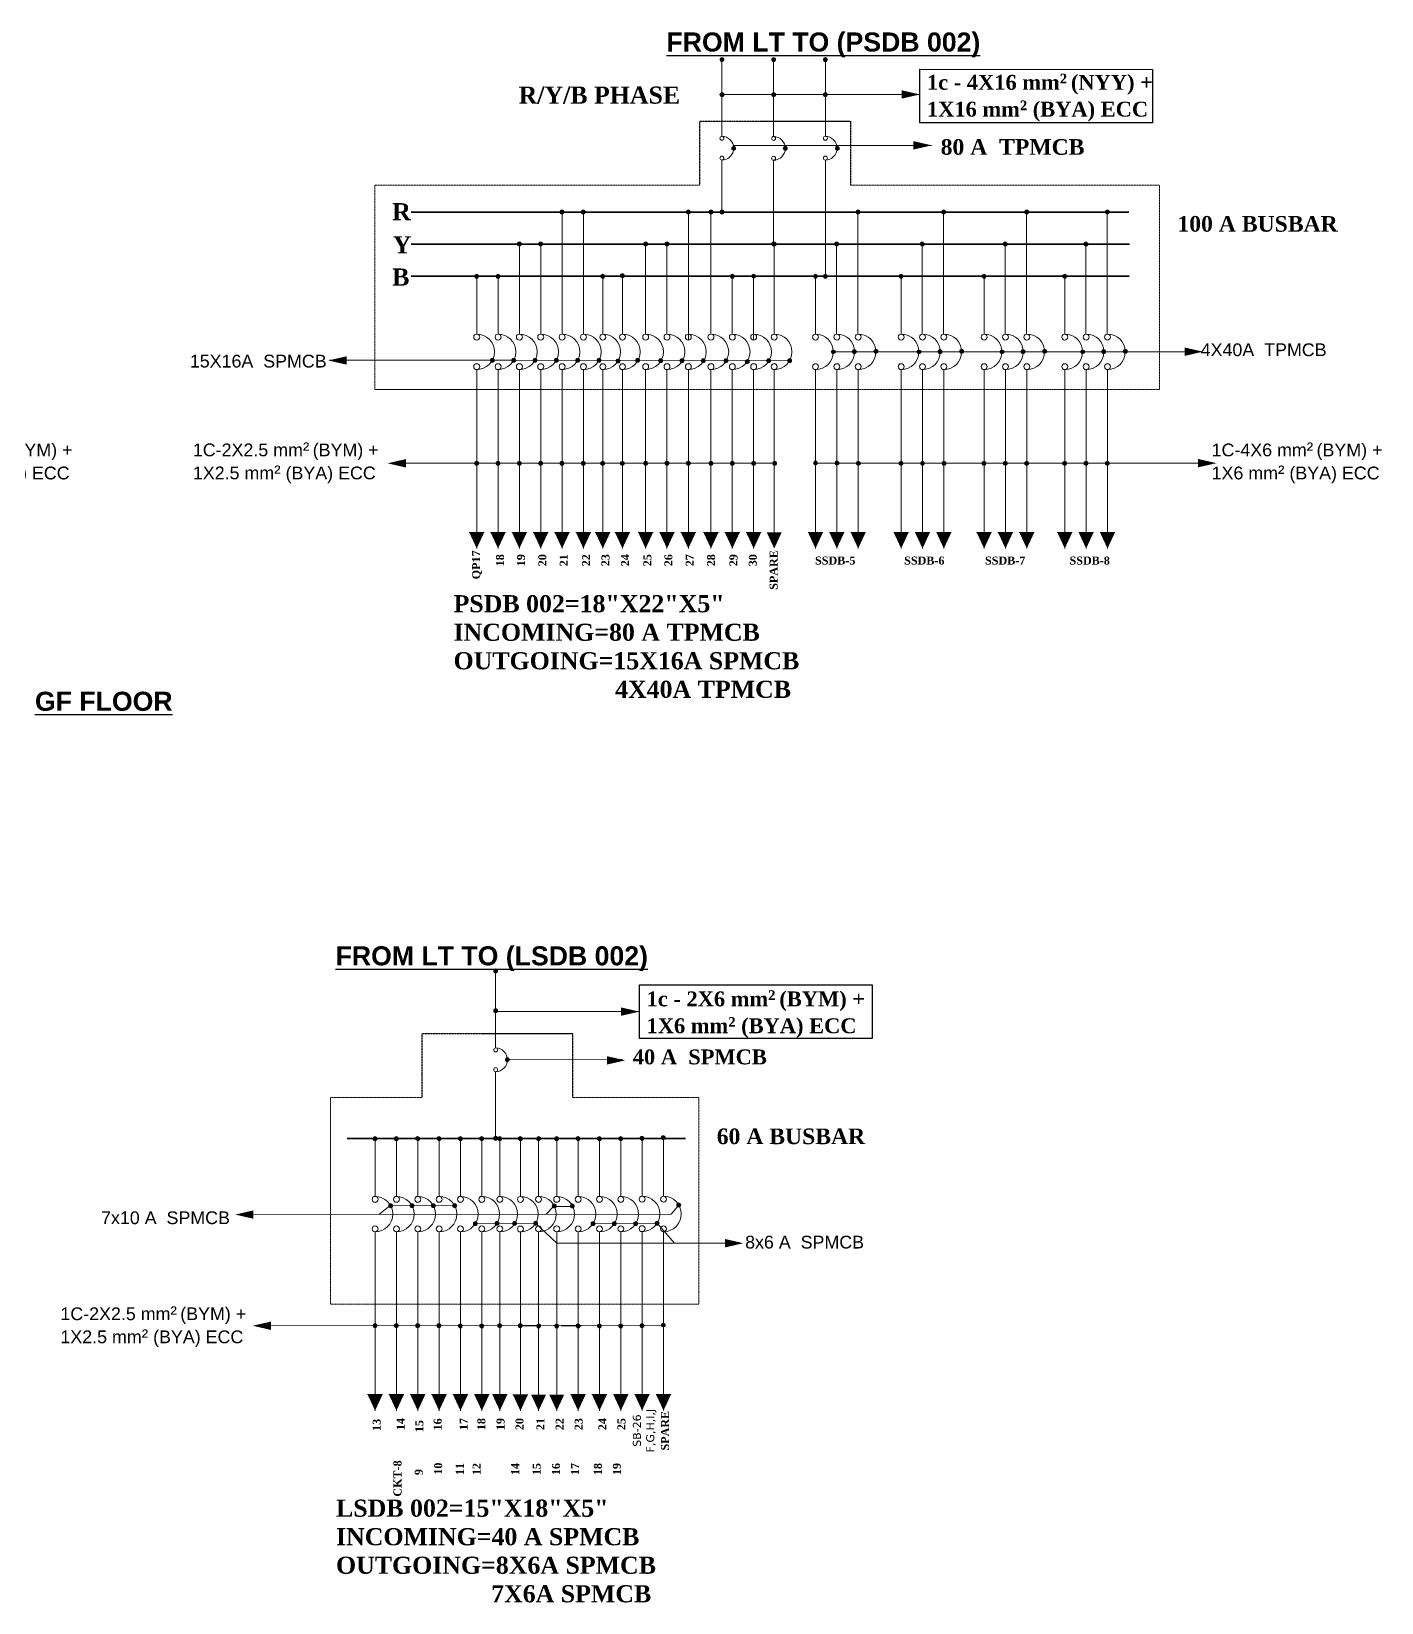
# Model space of a CAD drawing. Header units: inches. Extents: x -12 to 20935469, y -1604 to 24729220.
# Drawn here: x 20826944 to 20827450, y 24663268 to 24663857 of the extents above; entities that cross this region are included whole.
import ezdxf

# ---------------------------------------------------------------- set-up
doc = ezdxf.new("R2010")
doc.units = ezdxf.units.IN
doc.header["$LTSCALE"] = 0.03
doc.header["$MEASUREMENT"] = 0
for name, pattern in [('DASHDOT', [1, 0.5, -0.25, 0, -0.25]), ('DASHDOTX2', [2, 1, -0.5, 0, -0.5]), ('DOT', [0.25, 0, -0.25])]:
    doc.linetypes.add(name, pattern=pattern)
for name, color, linetype in [('AC TEXT', 151, 'DOT'), ('FDB', 5, 'Continuous'), ('GUTLI', 7, 'Continuous'), ('H', 154, 'Continuous'), ('SSDB TXT', 7, 'Continuous'), ('TEXT', 7, 'Continuous')]:
    doc.layers.add(name, color=color, linetype=linetype)
for name, color, linetype, lineweight in [('CIRCUIT', 7, 'Continuous', 0), ('CKT-CABLE', 3, 'Continuous', 9), ('ELECT', 8, 'Continuous', 0), ('Hatch', 253, 'Continuous', 15), ('Power pts', 6, 'DASHDOTX2', 25), ('SB', 1, 'DASHDOT', 30)]:
    doc.layers.add(name, color=color, linetype=linetype, lineweight=lineweight)
doc.styles.add('MtXpl_Swis721_Lt_BT', font='swissl.ttf')
doc.styles.get("Standard").update_dxf_attribs({"font": 'timesbd.ttf'})

# ---------------------------------------------------------------- blocks, each defined once
blk = doc.blocks.new('CIRCUIT')
at = {"layer": 'CIRCUIT'}
h = blk.add_hatch(color=256, dxfattribs=at)
h.dxf.hatch_style = 1
h.paths.add_polyline_path([(-12531.4, -5028.75), (-12534.2, -5028.75), (-12531.4, -5034.78)])
h.paths.add_polyline_path([(-12528.61, -5028.75), (-12531.4, -5028.75), (-12531.4, -5034.78)])
at = {"layer": 'CIRCUIT', "linetype": 'ByBlock', "ltscale": 10}
for p, q in [((-12531.4, -4932.73), (-12531.4, -4954.43)), ((-12531.4, -4967.73), (-12531.4, -5028.75)), ((-12531.4, -5028.75), (-12531.4, -5034.78))]:
    blk.add_line(p, q, dxfattribs=at)
at = {"layer": 'CIRCUIT'}
blk.add_line((-12534.2, -5028.75), (-12528.61, -5028.75), dxfattribs=at)
at = {"layer": 'CIRCUIT', "linetype": 'ByBlock', "ltscale": 10}
for centre in [(-12531.4, -4955.54), (-12531.4, -4966.62)]:
    blk.add_circle(centre, 1.11, dxfattribs=at)
at = {"layer": 'CIRCUIT'}
blk.add_arc((-12531.41, -4961.08), 6.65, 270.0451, 89.9549, dxfattribs=at)
blk = doc.blocks.new('circle')
at = {"layer": 'H'}
h = blk.add_hatch(color=256, dxfattribs=at)
h.dxf.hatch_style = 1
h.paths.add_polyline_path([(20826700.3, 24643785.82, 1), (20826698.81, 24643785.82, 1)])
at = {"layer": 'CIRCUIT'}
blk.add_circle((20826699.55, 24643785.82), 0.744, dxfattribs=at)
blk = doc.blocks.new('PSDB CON')
at = {"layer": 'CIRCUIT'}
for p, q in [((20826882.06, 24643866.2), (20826882.06, 24643837.44)), ((20826901.42, 24643866.2), (20826901.42, 24643837.37)), ((20826920.83, 24643866.2), (20826920.83, 24643837.44)), ((20826882.06, 24643828.51), (20826882.06, 24643809.05)), ((20826901.42, 24643828.44), (20826901.42, 24643797.02)), ((20826920.83, 24643828.51), (20826920.83, 24643784.99))]:
    blk.add_line(p, q, dxfattribs=at)
for centre in [(20826882.06, 24643836.7), (20826901.42, 24643836.63), (20826920.83, 24643836.7), (20826882.06, 24643829.26), (20826901.42, 24643829.19), (20826920.83, 24643829.26)]:
    blk.add_circle(centre, 0.744, dxfattribs=at)
for centre in [(20826881.98, 24643832.98), (20826901.34, 24643832.91), (20826920.75, 24643832.98)]:
    blk.add_arc(centre, 4.47, 270.92808, 89.07192, dxfattribs=at)
at = {"layer": 'Hatch'}
blk.add_circle((20826886.5, 24643832.88), 0.744, dxfattribs=at)
at = {"layer": 'AC TEXT'}
for p in [(182.5, 80.39), (201.86, 80.39), (221.27, 80.39), (182.5, 67.24), (201.86, 67.24), (221.27, 67.24), (186.95, 47.06), (206.26, 47.09), (225.71, 47.06), (182.5, 23.23), (201.86, 11.21), (221.27, -0.82)]:
    blk.add_blockref('circle', p, dxfattribs=at)
blk = doc.blocks.new('SDB')
at = {"layer": 'CIRCUIT'}
h = blk.add_hatch(color=256, dxfattribs=at)
h.dxf.hatch_style = 1
h.paths.add_polyline_path([(-12942.07, -7596.01), (-12944.87, -7596.01), (-12942.07, -7602.04)])
h.paths.add_polyline_path([(-12939.27, -7596.01), (-12942.07, -7596.01), (-12942.07, -7602.04)])
h = blk.add_hatch(color=256, dxfattribs=at)
h.dxf.hatch_style = 1
h.paths.add_polyline_path([(-12934.07, -7596.01), (-12936.87, -7596.01), (-12934.07, -7602.04)])
h.paths.add_polyline_path([(-12931.27, -7596.01), (-12934.07, -7596.01), (-12934.07, -7602.04)])
h = blk.add_hatch(color=256, dxfattribs=at)
h.dxf.hatch_style = 1
h.paths.add_polyline_path([(-12926.07, -7596.01), (-12928.87, -7596.01), (-12926.07, -7602.04)])
h.paths.add_polyline_path([(-12923.27, -7596.01), (-12926.07, -7596.01), (-12926.07, -7602.04)])
at = {"layer": 'CIRCUIT', "linetype": 'ByBlock', "ltscale": 10}
for p, q in [((-12926.15, -7475.93), (-12926.15, -7521.69)), ((-12934.15, -7487.96), (-12934.15, -7521.69)), ((-12942.07, -7499.98), (-12942.07, -7521.69)), ((-12942.07, -7534.99), (-12942.07, -7596.01)), ((-12934.07, -7534.99), (-12934.07, -7596.01)), ((-12926.07, -7534.99), (-12926.07, -7596.01)), ((-12942.07, -7596.01), (-12942.07, -7602.04)), ((-12934.07, -7596.01), (-12934.07, -7602.04)), ((-12926.07, -7596.01), (-12926.07, -7602.04))]:
    blk.add_line(p, q, dxfattribs=at)
at = {"layer": 'CIRCUIT'}
for p, q in [((-12944.87, -7596.01), (-12939.27, -7596.01)), ((-12936.87, -7596.01), (-12931.27, -7596.01)), ((-12928.87, -7596.01), (-12923.27, -7596.01))]:
    blk.add_line(p, q, dxfattribs=at)
at = {"layer": 'CIRCUIT', "linetype": 'ByBlock', "ltscale": 10}
for centre in [(-12942.07, -7522.8), (-12934.07, -7522.8), (-12926.07, -7522.8), (-12942.07, -7533.88), (-12934.07, -7533.88), (-12926.07, -7533.88)]:
    blk.add_circle(centre, 1.11, dxfattribs=at)
at = {"layer": 'CIRCUIT'}
for centre in [(-12942.07, -7528.34), (-12934.07, -7528.34), (-12926.07, -7528.34)]:
    blk.add_arc(centre, 6.65, 270.0451, 89.9549, dxfattribs=at)
blk = doc.blocks.new('A')
at = {"layer": 'Power pts'}
for points in [[(20826820.7, 24664131.25), (20826820.7, 24664155.24), (20826877.15, 24664155.24)], [(20826843.37, 24664155.24), (20826877.15, 24664155.24), (20826877.15, 24664131.25)]]:
    blk.add_lwpolyline(points, dxfattribs=at)
blk = doc.blocks.new('LSDB CON')
at = {"layer": 'CIRCUIT'}
for p, q in [((20826699.36, 24647886.92), (20826699.36, 24647858.1)), ((20826699.36, 24647849.16), (20826699.36, 24647834.28)), ((20826699.36, 24647834.28), (20826699.36, 24647824.16))]:
    blk.add_line(p, q, dxfattribs=at)
for centre in [(20826699.36, 24647872.08), (20826699.36, 24647857.35), (20826699.36, 24647849.91)]:
    blk.add_circle(centre, 0.744, dxfattribs=at)
blk.add_arc((20826699.29, 24647853.63), 4.47, 270.92808, 89.07192, dxfattribs=at)
at = {"layer": 'AC TEXT'}
for p in [(-0.19, 4101.11), (-0.19, 4086.26), (4.2, 4067.81), (-0.19, 4038.34)]:
    blk.add_blockref('circle', p, dxfattribs=at)

msp = doc.modelspace()

# ---------------------------------------------------------------- hatches: boundary and pattern name
at = {"layer": 'CIRCUIT', "linetype": 'ByBlock', "ltscale": 10}
h = msp.add_hatch(color=256, dxfattribs=at)
h.dxf.hatch_style = 1
h.paths.add_polyline_path([(20827127.08, 24663669.46), (20827124.28, 24663669.46), (20827127.08, 24663663.43)])
h.paths.add_polyline_path([(20827129.88, 24663669.46), (20827127.08, 24663669.46), (20827127.08, 24663663.43)])
h = msp.add_hatch(color=256, dxfattribs=at)
h.dxf.hatch_style = 1
h.paths.add_polyline_path([(20827135.08, 24663669.46), (20827132.28, 24663669.46), (20827135.08, 24663663.43)])
h.paths.add_polyline_path([(20827137.88, 24663669.46), (20827135.08, 24663669.46), (20827135.08, 24663663.43)])
h = msp.add_hatch(color=256, dxfattribs=at)
h.dxf.hatch_style = 1
h.paths.add_polyline_path([(20827143.08, 24663669.46), (20827140.28, 24663669.46), (20827143.08, 24663663.43)])
h.paths.add_polyline_path([(20827145.88, 24663669.46), (20827143.08, 24663669.46), (20827143.08, 24663663.43)])
h = msp.add_hatch(color=256, dxfattribs=at)
h.dxf.hatch_style = 1
h.paths.add_polyline_path([(20827151.08, 24663669.46), (20827148.28, 24663669.46), (20827151.08, 24663663.43)])
h.paths.add_polyline_path([(20827153.88, 24663669.46), (20827151.08, 24663669.46), (20827151.08, 24663663.43)])
h = msp.add_hatch(color=256, dxfattribs=at)
h.dxf.hatch_style = 1
h.paths.add_polyline_path([(20827158.34, 24663669.46), (20827155.54, 24663669.46), (20827158.34, 24663663.43)])
h.paths.add_polyline_path([(20827161.14, 24663669.46), (20827158.34, 24663669.46), (20827158.34, 24663663.43)])
h = msp.add_hatch(color=256, dxfattribs=at)
h.dxf.hatch_style = 1
h.paths.add_polyline_path([(20827165.71, 24663669.46), (20827162.91, 24663669.46), (20827165.71, 24663663.43)])
h.paths.add_polyline_path([(20827168.51, 24663669.46), (20827165.71, 24663669.46), (20827165.71, 24663663.43)])
h = msp.add_hatch(color=256, dxfattribs=at)
h.dxf.hatch_style = 1
h.paths.add_polyline_path([(20827174.4, 24663669.46), (20827171.61, 24663669.46), (20827174.4, 24663663.43)])
h.paths.add_polyline_path([(20827177.2, 24663669.46), (20827174.4, 24663669.46), (20827174.4, 24663663.43)])
h = msp.add_hatch(color=256, dxfattribs=at)
h.dxf.hatch_style = 1
h.paths.add_polyline_path([(20827182.4, 24663669.46), (20827179.61, 24663669.46), (20827182.4, 24663663.43)])
h.paths.add_polyline_path([(20827185.2, 24663669.46), (20827182.4, 24663669.46), (20827182.4, 24663663.43)])
h = msp.add_hatch(color=256, dxfattribs=at)
h.dxf.hatch_style = 1
h.paths.add_polyline_path([(20827190.4, 24663669.46), (20827187.61, 24663669.46), (20827190.4, 24663663.43)])
h.paths.add_polyline_path([(20827193.2, 24663669.46), (20827190.4, 24663669.46), (20827190.4, 24663663.43)])
h = msp.add_hatch(color=256, dxfattribs=at)
h.dxf.hatch_style = 1
h.paths.add_polyline_path([(20827198.88, 24663669.46), (20827196.08, 24663669.46), (20827198.88, 24663663.43)])
h.paths.add_polyline_path([(20827201.67, 24663669.46), (20827198.88, 24663669.46), (20827198.88, 24663663.43)])
h = msp.add_hatch(color=256, dxfattribs=at)
h.dxf.hatch_style = 1
h.paths.add_polyline_path([(20827206.88, 24663669.46), (20827204.08, 24663669.46), (20827206.88, 24663663.43)])
h.paths.add_polyline_path([(20827209.67, 24663669.46), (20827206.88, 24663669.46), (20827206.88, 24663663.43)])
h = msp.add_hatch(color=256, dxfattribs=at)
h.dxf.hatch_style = 1
h.paths.add_polyline_path([(20827214.88, 24663669.46), (20827212.08, 24663669.46), (20827214.88, 24663663.43)])
h.paths.add_polyline_path([(20827217.67, 24663669.46), (20827214.88, 24663669.46), (20827214.88, 24663663.43)])
h = msp.add_hatch(color=256, dxfattribs=at)
h.dxf.hatch_style = 1
h.paths.add_polyline_path([(20827222.59, 24663669.46), (20827219.79, 24663669.46), (20827222.59, 24663663.43)])
h.paths.add_polyline_path([(20827225.39, 24663669.46), (20827222.59, 24663669.46), (20827222.59, 24663663.43)])
h = msp.add_hatch(color=256, dxfattribs=at)
h.dxf.hatch_style = 1
h.paths.add_polyline_path([(20827134.27, 24663346.27), (20827131.47, 24663346.27), (20827134.27, 24663340.24)])
h.paths.add_polyline_path([(20827137.07, 24663346.27), (20827134.27, 24663346.27), (20827134.27, 24663340.24)])
h = msp.add_hatch(color=256, dxfattribs=at)
h.dxf.hatch_style = 1
h.paths.add_polyline_path([(20827141.07, 24663346.27), (20827138.28, 24663346.27), (20827141.07, 24663340.24)])
h.paths.add_polyline_path([(20827143.87, 24663346.27), (20827141.07, 24663346.27), (20827141.07, 24663340.24)])

# ---------------------------------------------------------------- linework, layer by layer
for p, q in [((20827143.08, 24663789.54), (20827143.08, 24663743.78)), ((20827151.08, 24663789.54), (20827151.08, 24663743.78)), ((20827190.4, 24663789.54), (20827190.4, 24663741.56)), ((20827198.88, 24663789.54), (20827198.88, 24663743.78)), ((20827127.12, 24663777.51), (20827127.08, 24663743.78)), ((20827135.08, 24663777.51), (20827135.08, 24663743.78)), ((20827135.08, 24663777.51), (20827135.08, 24663743.78)), ((20827174.4, 24663777.51), (20827174.4, 24663743.78)), ((20827182.34, 24663777.51), (20827182.4, 24663743.78)), ((20827222.59, 24663777.51), (20827222.59, 24663743.78)), ((20827158.34, 24663765.48), (20827158.34, 24663743.78)), ((20827165.71, 24663765.48), (20827165.71, 24663743.78)), ((20827206.88, 24663764.74), (20827206.88, 24663743.78)), ((20827214.88, 24663765.55), (20827214.88, 24663741.56)), ((20827119.08, 24663745.99), (20827119.08, 24663743.78)), ((20827124.33, 24663737.13), (20827124.33, 24663737.13)), ((20827171.59, 24663737.13), (20827171.59, 24663737.13)), ((20827127.08, 24663730.48), (20827127.08, 24663669.46)), ((20827135.08, 24663730.48), (20827135.08, 24663669.46)), ((20827143.08, 24663730.48), (20827143.08, 24663669.46)), ((20827151.08, 24663730.48), (20827151.08, 24663669.46)), ((20827158.34, 24663730.48), (20827158.34, 24663669.46)), ((20827165.71, 24663730.48), (20827165.71, 24663669.46)), ((20827174.4, 24663730.48), (20827174.4, 24663669.46)), ((20827182.4, 24663730.48), (20827182.4, 24663669.46)), ((20827190.4, 24663730.48), (20827190.4, 24663669.46)), ((20827198.88, 24663730.48), (20827198.88, 24663669.46)), ((20827206.88, 24663730.48), (20827206.88, 24663669.46)), ((20827214.88, 24663730.48), (20827214.88, 24663669.46)), ((20827222.59, 24663730.48), (20827222.59, 24663669.46)), ((20827133.69, 24663695.18), (20827133.69, 24663695.18)), ((20827124.28, 24663669.46), (20827129.88, 24663669.46)), ((20827127.08, 24663669.46), (20827127.08, 24663663.43)), ((20827132.28, 24663669.46), (20827137.88, 24663669.46)), ((20827135.08, 24663669.46), (20827135.08, 24663663.43)), ((20827140.28, 24663669.46), (20827145.88, 24663669.46)), ((20827143.08, 24663669.46), (20827143.08, 24663663.43)), ((20827148.28, 24663669.46), (20827153.88, 24663669.46)), ((20827151.08, 24663669.46), (20827151.08, 24663663.43)), ((20827155.54, 24663669.46), (20827161.14, 24663669.46)), ((20827158.34, 24663669.46), (20827158.34, 24663663.43)), ((20827162.91, 24663669.46), (20827168.51, 24663669.46)), ((20827165.71, 24663669.46), (20827165.71, 24663663.43)), ((20827171.61, 24663669.46), (20827177.2, 24663669.46)), ((20827174.4, 24663669.46), (20827174.4, 24663663.43)), ((20827179.61, 24663669.46), (20827185.2, 24663669.46)), ((20827182.4, 24663669.46), (20827182.4, 24663663.43)), ((20827187.61, 24663669.46), (20827193.2, 24663669.46)), ((20827190.4, 24663669.46), (20827190.4, 24663663.43)), ((20827190.4, 24663669.46), (20827190.4, 24663663.43)), ((20827196.08, 24663669.46), (20827201.67, 24663669.46)), ((20827198.88, 24663669.46), (20827198.88, 24663663.43)), ((20827204.08, 24663669.46), (20827209.67, 24663669.46)), ((20827206.88, 24663669.46), (20827206.88, 24663663.43)), ((20827212.08, 24663669.46), (20827217.67, 24663669.46)), ((20827214.88, 24663669.46), (20827214.88, 24663663.43)), ((20827214.88, 24663669.46), (20827214.88, 24663663.43)), ((20827134.27, 24663442.3), (20827134.27, 24663420.59)), ((20827141.07, 24663442.3), (20827141.07, 24663420.59)), ((20827072.99, 24663422.82), (20827072.99, 24663420.6)), ((20827085.45, 24663417.09), (20827085.45, 24663417.09)), ((20827101.45, 24663417.09), (20827101.45, 24663417.09)), ((20827134.27, 24663407.3), (20827134.27, 24663346.27)), ((20827141.07, 24663407.3), (20827141.07, 24663346.27)), ((20827079.6, 24663372), (20827079.6, 24663372)), ((20827134.27, 24663346.27), (20827134.27, 24663340.24)), ((20827141.07, 24663346.27), (20827141.07, 24663340.24))]:
    msp.add_line(p, q, dxfattribs=at)
for centre in [(20827127.08, 24663742.67), (20827135.08, 24663742.67), (20827143.08, 24663742.67), (20827151.08, 24663742.67), (20827158.34, 24663742.67), (20827165.71, 24663742.67), (20827174.4, 24663742.67), (20827182.4, 24663742.67), (20827190.4, 24663742.67), (20827198.88, 24663742.67), (20827206.88, 24663742.67), (20827214.88, 24663742.67), (20827222.59, 24663742.67), (20827127.08, 24663731.59), (20827135.08, 24663731.59), (20827143.08, 24663731.59), (20827151.08, 24663731.59), (20827158.34, 24663731.59), (20827165.71, 24663731.59), (20827174.4, 24663731.59), (20827182.4, 24663731.59), (20827190.4, 24663731.59), (20827198.88, 24663731.59), (20827206.88, 24663731.59), (20827214.88, 24663731.59), (20827222.59, 24663731.59), (20827134.27, 24663419.48), (20827141.07, 24663419.48), (20827134.27, 24663408.4), (20827141.07, 24663408.4)]:
    msp.add_circle(centre, 1.11, dxfattribs=at)
for centre in [(20827127.08, 24663737.13), (20827135.08, 24663737.13), (20827143.08, 24663737.13), (20827151.08, 24663737.13), (20827158.33, 24663737.13), (20827165.7, 24663737.13), (20827174.4, 24663737.13), (20827182.4, 24663737.13), (20827190.4, 24663737.13), (20827198.87, 24663737.13), (20827206.87, 24663737.13), (20827214.87, 24663737.13), (20827222.58, 24663737.13), (20827134.27, 24663413.94), (20827141.07, 24663413.94)]:
    msp.add_arc(centre, 6.65, 270.0451, 89.9549, dxfattribs=at)
at = {"layer": 'CKT-CABLE', "transparency": 33554666}
for p, q in [((20827202.92, 24663833.61), (20827277.14, 24663833.61)), ((20827207.36, 24663814.53), (20827281.58, 24663814.53)), ((20827055.95, 24663733.96), (20827124.92, 24663733.96)), ((20827124.17, 24663733.96), (20827228.36, 24663733.84)), ((20827245.16, 24663737.19), (20827381.35, 24663737.19)), ((20827084.54, 24663695.36), (20827143.08, 24663695.36)), ((20827141.89, 24663695.36), (20827158.34, 24663695.36)), ((20827149.27, 24663695.36), (20827222.59, 24663695.36)), ((20827238.52, 24663695.41), (20827381.42, 24663695.41)), ((20827118.19, 24663489.84), (20827172.02, 24663489.84)), ((20827122.58, 24663472.08), (20827165.56, 24663471.93)), ((20827078.51, 24663417.09), (20827074.45, 24663413.82)), ((20827078.51, 24663417.09), (20827102.84, 24663417.11)), ((20827140.13, 24663417), (20827137.06, 24663413.87)), ((20827140.27, 24663416.8), (20827147.08, 24663416.78)), ((20827186.82, 24663417.35), (20827183.96, 24663413.92)), ((20827022.7, 24663413.77), (20827183.96, 24663413.92)), ((20827110.62, 24663410.41), (20827133.17, 24663410.5)), ((20827133.17, 24663410.5), (20827141.07, 24663403.04)), ((20827154.7, 24663410.4), (20827178.68, 24663410.49)), ((20827178.68, 24663410.49), (20827185.18, 24663403.04)), ((20827141.07, 24663403.04), (20827208.43, 24663403.04)), ((20827033.06, 24663372.1), (20827180.97, 24663372.31)), ((20827126.73, 24663372.1), (20827131.08, 24663372.1)), ((20827129.19, 24663372.09), (20827135.15, 24663372.09)), ((20827142.71, 24663372.09), (20827150.39, 24663372.09))]:
    msp.add_line(p, q, dxfattribs=at)
at = {"layer": 'CKT-CABLE'}
for points in [[(20827277.17, 24663833.61, 0, 3.14, 0), (20827270.3, 24663833.61, 3.14, 3.14, 0)], [(20827281.61, 24663814.53, 0, 3.14, 0), (20827274.74, 24663814.53, 3.14, 3.14, 0)], [(20827383.3, 24663737.19, 0, 3.14, 0), (20827376.43, 24663737.19, 3.14, 3.14, 0)], [(20827055.49, 24663733.9, 0, 3.14, 0), (20827062.36, 24663733.9, 3.14, 3.14, 0)], [(20827077.67, 24663695.36, 0, 3.14, 0), (20827084.54, 24663695.36, 3.14, 3.14, 0)], [(20827388.29, 24663695.41, 0, 3.14, 0), (20827381.42, 24663695.41, 3.14, 3.14, 0)], [(20827172.05, 24663489.84, 0, 3.14, 0), (20827165.18, 24663489.84, 3.14, 3.14, 0)], [(20827166.78, 24663471.57, 0, 3.14, 0), (20827159.91, 24663471.57, 3.14, 3.14, 0)], [(20827020.56, 24663413.77, 0, 3.14, 0), (20827027.43, 24663413.77, 3.14, 3.14, 0)], [(20827211.05, 24663403.04, 0, 3.14, 0), (20827204.18, 24663403.04, 3.14, 3.14, 0)], [(20827027.12, 24663372.1, 0, 3.14, 0), (20827033.99, 24663372.1, 3.14, 3.14, 0)]]:
    msp.add_lwpolyline(points, format="xyseb", dxfattribs=at)
at = {"layer": 'ELECT', "color": 5, "linetype": 'ByBlock', "lineweight": 35, "ltscale": 10}
for p, q in [((20827086.48, 24663789.54), (20827355.54, 24663789.54)), ((20827102.22, 24663789.54), (20827150.34, 24663789.54)), ((20827149.89, 24663789.54), (20827182.34, 24663789.54)), ((20827086.48, 24663777.51), (20827355.71, 24663777.51)), ((20827102.22, 24663777.51), (20827151.08, 24663777.51)), ((20827149.89, 24663777.51), (20827182.34, 24663777.51)), ((20827086.48, 24663765.48), (20827355.6, 24663765.48)), ((20827102.22, 24663765.48), (20827151.08, 24663765.48)), ((20827149.89, 24663765.48), (20827182.34, 24663765.48)), ((20827062.55, 24663442.31), (20827131.08, 24663442.31)), ((20827129.19, 24663442.3), (20827189.3, 24663442.3))]:
    msp.add_line(p, q, dxfattribs=at)
at = {"layer": 'Power pts', "lineweight": 0}
for points in [[(20827251.19, 24663799.61), (20827367.02, 24663799.61), (20827367.02, 24663723.01), (20827072.94, 24663723.01)], [(20827135.76, 24663723.01), (20827072.94, 24663723.01), (20827072.94, 24663799.61), (20827194.73, 24663799.61)], [(20827127.47, 24663380.21), (20827056.28, 24663380.21), (20827056.28, 24663457.61), (20827090.59, 24663457.61)], [(20827147.05, 24663457.6), (20827194.36, 24663457.6), (20827194.36, 24663380.2), (20827127.47, 24663380.21)]]:
    msp.add_lwpolyline(points, dxfattribs=at)
at = {"layer": 'SB', "color": 1, "linetype": 'ByBlock', "lineweight": -2}
for points in [[(20827277.17, 24663843.03), (20827364.4, 24663842.99), (20827364.4, 24663822.93), (20827277.17, 24663822.97)], [(20827172.05, 24663499.87), (20827259.27, 24663499.83), (20827259.27, 24663479.77), (20827172.05, 24663479.82)]]:
    msp.add_lwpolyline(points, close=True, dxfattribs=at)

# ---------------------------------------------------------------- block references
at = {"layer": 'AC TEXT'}
for name, p in [('PSDB CON', (320.93, 19980.49)), ('circle', (443.53, 20003.72)), ('circle', (451.53, 20003.72)), ('circle', (490.85, 20003.72)), ('circle', (499.32, 20003.71)), ('circle', (554.43, 20003.72)), ('circle', (586.52, 20003.72)), ('circle', (617.62, 20003.72)), ('circle', (647.86, 20003.72)), ('circle', (427.53, 19991.7)), ('circle', (435.53, 19991.7)), ('circle', (435.53, 19991.7)), ('circle', (474.85, 19991.7)), ('circle', (482.85, 19991.7)), ('circle', (523.04, 19991.7)), ('circle', (546.43, 19991.7)), ('circle', (578.52, 19991.7)), ('circle', (609.62, 19991.7)), ('circle', (639.86, 19991.7)), ('circle', (411.53, 19979.67)), ('circle', (419.53, 19979.67)), ('circle', (458.79, 19979.67)), ('circle', (466.16, 19979.85)), ('circle', (507.32, 19979.67)), ('circle', (515.32, 19979.68)), ('circle', (538.51, 19979.67)), ('circle', (570.61, 19979.67)), ('circle', (601.7, 19979.67)), ('circle', (631.94, 19979.67)), ('circle', (553.04, 19951.39)), ('circle', (561.16, 19951.53)), ('circle', (585.14, 19951.39)), ('circle', (593.26, 19951.53)), ('circle', (616.23, 19951.39)), ('circle', (624.35, 19951.53)), ('circle', (646.47, 19951.39)), ('circle', (654.59, 19951.53)), ('circle', (417.37, 19948.14)), ('circle', (425.37, 19948.14)), ('circle', (433.37, 19948.14)), ('circle', (441.37, 19948.14)), ('circle', (449.37, 19948.14)), ('circle', (457.37, 19948.14)), ('circle', (464.51, 19947.94)), ('circle', (471.88, 19948.14)), ('circle', (480.45, 19947.95)), ('circle', (488.45, 19947.98)), ('circle', (496.45, 19947.95)), ('circle', (504.92, 19947.95)), ('circle', (512.92, 19947.65)), ('circle', (520.92, 19947.95)), ('circle', (528.81, 19948.03)), ('circle', (545.15, 19951.32)), ('circle', (577.25, 19951.32)), ('circle', (608.35, 19951.32)), ('circle', (638.58, 19951.32)), ('circle', (411.53, 19909.54)), ('circle', (419.53, 19909.54)), ('circle', (427.53, 19909.54)), ('circle', (435.53, 19909.54)), ('circle', (443.53, 19909.54)), ('circle', (451.53, 19909.54)), ('circle', (458.79, 19909.54)), ('circle', (466.16, 19909.54)), ('circle', (474.85, 19909.48)), ('circle', (482.85, 19909.49)), ('circle', (490.85, 19909.5)), ('circle', (499.32, 19909.51)), ('circle', (507.32, 19909.51)), ('circle', (515.32, 19909.52)), ('circle', (523.21, 19909.53)), ('circle', (538.51, 19909.6)), ('circle', (546.51, 19909.6)), ('circle', (554.51, 19909.54)), ('circle', (570.61, 19909.54)), ('circle', (578.61, 19909.54)), ('circle', (586.61, 19909.54)), ('circle', (601.7, 19909.54)), ('circle', (609.7, 19909.54)), ('circle', (617.7, 19909.54)), ('circle', (631.94, 19909.54)), ('circle', (639.94, 19909.54)), ('circle', (647.94, 19909.54)), ('LSDB CON', (418.83, 15618.15)), ('circle', (373.44, 19656.44)), ('circle', (381.44, 19656.44)), ('circle', (389.44, 19656.44)), ('circle', (397.44, 19656.44)), ('circle', (405.45, 19656.44)), ('circle', (413.44, 19656.44)), ('circle', (413.44, 19656.44)), ('circle', (420.19, 19656.44)), ('circle', (427.92, 19656.44)), ('circle', (434.72, 19656.43)), ('circle', (441.52, 19656.43)), ('circle', (449.53, 19656.43)), ('circle', (457.54, 19656.44)), ('circle', (465.54, 19656.44)), ('circle', (473.52, 19656.57)), ('circle', (481.42, 19656.74)), ('circle', (379.3, 19631.28)), ('circle', (387.3, 19631.29)), ('circle', (395.3, 19631.29)), ('circle', (403.32, 19631.23)), ('circle', (440.57, 19631.18)), ('circle', (447.38, 19631.18)), ('circle', (487.27, 19631.56)), ('circle', (411.07, 19624.59)), ('circle', (419.1, 19624.67)), ('circle', (425.81, 19624.61)), ('circle', (433.62, 19624.68)), ('circle', (455.15, 19624.58)), ('circle', (463.16, 19624.59)), ('circle', (471.16, 19624.59)), ('circle', (479.13, 19624.68)), ('circle', (373.44, 19586.29)), ('circle', (381.44, 19586.29)), ('circle', (389.44, 19586.3)), ('circle', (397.44, 19586.31)), ('circle', (420.19, 19586.29)), ('circle', (427.92, 19586.31)), ('circle', (434.72, 19586.24)), ('circle', (441.52, 19586.24)), ('circle', (473.51, 19586.32)), ('circle', (481.42, 19586.5)), ('circle', (405.45, 19586.23)), ('circle', (413.44, 19586.23)), ('circle', (449.53, 19586.22)), ('circle', (457.54, 19586.23)), ('circle', (465.54, 19586.23))]:
    msp.add_blockref(name, p, dxfattribs=at)
at = {"layer": 'CIRCUIT', "linetype": 'ByBlock', "ltscale": 10}
for p in [(20839642.49, 24668698.21), (20839650.49, 24668698.21), (20839604.4, 24668375.03), (20839612.4, 24668375.03), (20839620.4, 24668375.03), (20839628.4, 24668375.03), (20839636.4, 24668375.03), (20839644.4, 24668375.03), (20839651.15, 24668375.03), (20839658.87, 24668374.99), (20839680.49, 24668375.03), (20839688.49, 24668375.03), (20839696.5, 24668375.03), (20839704.47, 24668375.11), (20839712.5, 24668375.07)]:
    msp.add_blockref('CIRCUIT', p, dxfattribs=at)
at = {"layer": 'GUTLI'}
for p in [(20840180.13, 24671265.47), (20840212.23, 24671265.47), (20840243.32, 24671265.47), (20840273.56, 24671265.47)]:
    msp.add_blockref('SDB', p, dxfattribs=at)
at = {"layer": 'SSDB TXT'}
for p in [(374.04, -331.64), (269.89, -673.64)]:
    msp.add_blockref('A', p, dxfattribs=at)

# ---------------------------------------------------------------- texts
at = {"layer": 'FDB', "color": 3, "char_height": 7.1503, "width": 320.2943, "attachment_point": 1}
for s, insert in [('{\\fArial|b1|i0|c0|p34;\\LFROM LT TO (PSDB 002)}', (20827182.19, 24663856.85)), ('{\\fArial|b1|i0|c0|p34;\\LGF FLOOR}', (20826945.52, 24663609.75)), ('{\\fArial|b1|i0|c0|p34;\\LFROM LT TO (LSDB 002)}', (20827058.19, 24663514.33))]:
    msp.add_mtext(s, dxfattribs=dict(at, insert=insert))
at = {"layer": 'TEXT', "style": 'MtXpl_Swis721_Lt_BT'}
for s, p in [('7x10 A  SPMCB', (20826970.3, 24663410.19)), ('8x6 A  SPMCB', (20827211.68, 24663401.05))]:
    msp.add_text(s, height=4.7862, dxfattribs=at).set_placement(p)
at = {"layer": 'TEXT', "color": 0, "char_height": 5.5714, "width": 251.3301, "attachment_point": 1}
for s, insert in [('1c - 4X16 mm{\\H1.0833x;²\\fMS Shell Dlg 2|b0|i0|c0|p0;\\H0.65385x; }(NYY) +\\P1X16 mm{\\H1.0833x;²} (BYA) ECC', (20827279.82, 24663841.4)), ('1c - 2X6 mm{\\H1.0833x;²\\fMS Shell Dlg 2|b0|i0|c0|p0;\\H0.65385x; }(BYM) +\\P1X6 mm{\\H1.0833x;²} (BYA) ECC', (20827174.74, 24663497.86)), ('40 A  SPMCB', (20827169.57, 24663475.65))]:
    msp.add_mtext(s, dxfattribs=dict(at, insert=insert))
at = {"layer": 'TEXT', "attachment_point": 1}
for s, insert, char_height, width in [('R/Y/B PHASE', (20827126.78, 24663836.57), 6.4138, 63786.5102), ('80 A  TPMCB', (20827284.97, 24663816.87), 5.8655, 63786.5102), ('R', (20827079.42, 24663792.88), 6.41, 63786.5102), ('100 A BUSBAR', (20827373.71, 24663788.04), 5.8655, 63786.5102), ('Y', (20827079.61, 24663780.45), 6.41, 63786.5102), ('B', (20827079.42, 24663768.38), 6.41, 63786.5102), ('{\\fSwis721 Lt BT|b0|i0|c0|p34;4X40A  TPMCB\\P\\H1.00001x;\\C0;\\P\\fArial|b0|i0|c0|p34;\\H0.8571x;\\C256;          }', (20827382.42, 24663740.31), 4.7862, 76.3934), ('{\\fSwis721 Lt BT|b0|i0|c0|p34;15X16A  SPMCB\\P\\H1.00001x;\\C0;\\P\\fArial|b0|i0|c0|p34;\\H0.8571x;\\C256;          }', (20827003.57, 24663736.05), 4.7862, 76.3934), ('{\\fSwis721 Lt BT|b0|i0|c0|p34;\\C0;1C-4X6 mm\\H1.0833x;²\\fMS Shell Dlg 2|b0|i0|c0|p0;\\H0.65385x; \\fSwis721 Lt BT|b0|i0|c0|p34;\\H1.4118x;(BYM) +\\P1X6 mm\\H1.0833x;²\\H0.92311x; (BYA) ECC\\P\\fArial|b0|i0|c0|p34;\\H0.8571x;\\C256;          }', (20826895.55, 24663703.16), 4.78621, 76.3934), ('{\\fSwis721 Lt BT|b0|i0|c0|p34;\\C0;1C-2X2.5 mm\\H1.0833x;²\\fMS Shell Dlg 2|b0|i0|c0|p0;\\H0.65385x; \\fSwis721 Lt BT|b0|i0|c0|p34;\\H1.4118x;(BYM) +\\P1X2.5 mm\\H1.0833x;²\\H0.92311x; (BYA) ECC\\P\\fArial|b0|i0|c0|p34;\\H0.8571x;\\C256;          }', (20827004.71, 24663703.18), 4.78621, 76.3934), ('{\\fSwis721 Lt BT|b0|i0|c0|p34;\\C0;1C-4X6 mm\\H1.0833x;²\\fMS Shell Dlg 2|b0|i0|c0|p0;\\H0.65385x; \\fSwis721 Lt BT|b0|i0|c0|p34;\\H1.4118x;(BYM) +\\P1X6 mm\\H1.0833x;²\\H0.92311x; (BYA) ECC\\P\\fArial|b0|i0|c0|p34;\\H0.8571x;\\C256;          }', (20827386.51, 24663703.16), 4.78621, 76.3934), ('SSDB-5{\\H0.8571x;          }', (20827237.89, 24663660.41), 3, 4.596), ('SSDB-6{\\H0.8571x;          }', (20827271.28, 24663660.41), 3, 6.6096), ('SSDB-7{\\H0.8571x;          }', (20827301.59, 24663660.41), 3, 6.6096), ('SSDB-8{\\H0.8571x;          }', (20827333.26, 24663660.41), 3, 6.6096), ('PSDB 002=18"X22"X5"\\PINCOMING=80 A TPMCB\\POUTGOING=15X16A SPMCB\\P                         4X40A TPMCB\\P                        ', (20827102.41, 24663645.94), 6.4138, 63786.5102), ('60 A BUSBAR', (20827201.05, 24663446.03), 5.8655, 63786.5102), ('{\\fSwis721 Lt BT|b0|i0|c0|p34;\\C0;1C-2X2.5 mm\\H1.0833x;²\\fMS Shell Dlg 2|b0|i0|c0|p0;\\H0.65385x; \\fSwis721 Lt BT|b0|i0|c0|p34;\\H1.4118x;(BYM) +\\P1X2.5 mm\\H1.0833x;²\\H0.92311x; (BYA) ECC\\P\\fArial|b0|i0|c0|p34;\\H0.8571x;\\C256;          }', (20826955.07, 24663379.38), 4.78621, 76.3934), ('LSDB 002=15"X18"X5"\\PINCOMING=40 A SPMCB\\POUTGOING=8X6A SPMCB\\P                        7X6A SPMCB\\P\\P                    ', (20827058.37, 24663306.93), 6.4138, 63786.5102)]:
    msp.add_mtext(s, dxfattribs=dict(at, insert=insert, char_height=char_height, width=width))
at = {"layer": 'TEXT', "char_height": 3, "width": 6.6096, "attachment_point": 1, "rotation": 90}
for s, insert in [('\\pxqc;QP17\\P{\\H0.8571x;        }', (20827109.37, 24663653.98)), ('SPARE{\\H0.8571x;          }', (20827220.87, 24663647.94)), ('18{\\H0.8571x;          }', (20827118.32, 24663656.76)), ('19{\\H0.8571x;     }', (20827126.19, 24663656.76)), ('20{\\H0.8571x;     }', (20827134.19, 24663656.76)), ('21{\\H0.8571x;      }', (20827142.19, 24663656.76)), ('22{\\H0.8571x;         }', (20827150.58, 24663656.76)), ('23{\\H0.8571x;        }', (20827157.83, 24663656.76)), ('24{\\H0.8571x;        }', (20827165.2, 24663656.76)), ('25{\\H0.8571x;       }', (20827173.56, 24663656.76)), ('26{\\H0.8571x;      }', (20827181.43, 24663656.76)), ('27{\\H0.8571x;       }', (20827189.43, 24663656.76)), ('28{\\H0.8571x;      }', (20827197.43, 24663656.76)), ('29{\\H0.8571x;       }', (20827205.82, 24663656.76)), ('30{\\H0.8571x;       }', (20827213.07, 24663656.76)), ('SPARE {\\H0.8571x;    }', (20827180.17, 24663325.33)), ('\\pxqc;13{\\H0.8571x;\\P          }', (20827072.08, 24663331.64)), ('14{\\H0.8571x;   }', (20827081.07, 24663332.96)), ('\\pxqc;15{\\H0.8571x;\\P       }', (20827088.06, 24663331.16)), ('\\pxqc;16{\\H0.8571x; \\P       }', (20827094.96, 24663331.81)), ('17{\\H0.8571x;     }', (20827104.69, 24663332.96)), ('18', (20827111.32, 24663332.96)), ('19', (20827118.51, 24663332.96)), ('20', (20827125.63, 24663332.96)), ('21', (20827133.49, 24663332.96)), ('22', (20827140.68, 24663332.96)), ('23', (20827147.8, 24663332.96)), ('24', (20827156.71, 24663332.96)), ('25', (20827163.83, 24663332.96)), ('\\pxqc;\\PCKT-8{\\H0.8571x;         }', (20827074.9, 24663311.54)), ('10{\\H0.8571x;       }', (20827095.13, 24663316.27)), ('11{\\H0.8571x;  }', (20827103.28, 24663316.11)), ('12{\\H0.8571x;  }', (20827109.55, 24663316.11)), ('14', (20827124.01, 24663316.11)), ('15', (20827132.06, 24663316.11)), ('16', (20827139.31, 24663316.11)), ('17', (20827146.44, 24663316.11)), ('18', (20827155, 24663316.11)), ('19', (20827162.13, 24663316.11)), ('9{\\H0.8571x;  }', (20827087.84, 24663316.11))]:
    msp.add_mtext(s, dxfattribs=dict(at, insert=insert))
at = {"layer": 'TEXT', "insert": (20827169.62, 24663325.38), "char_height": 3, "attachment_point": 1, "rotation": 90}
msp.add_mtext_dynamic_manual_height_columns('\\pxqc;{\\fVerdana|b0|i0|c0|p34;SB-26\\PF,G,H,I,J}', width=14.8534, gutter_width=0.0767, heights=[0], dxfattribs=at)

doc.saveas('drawing.dxf')
